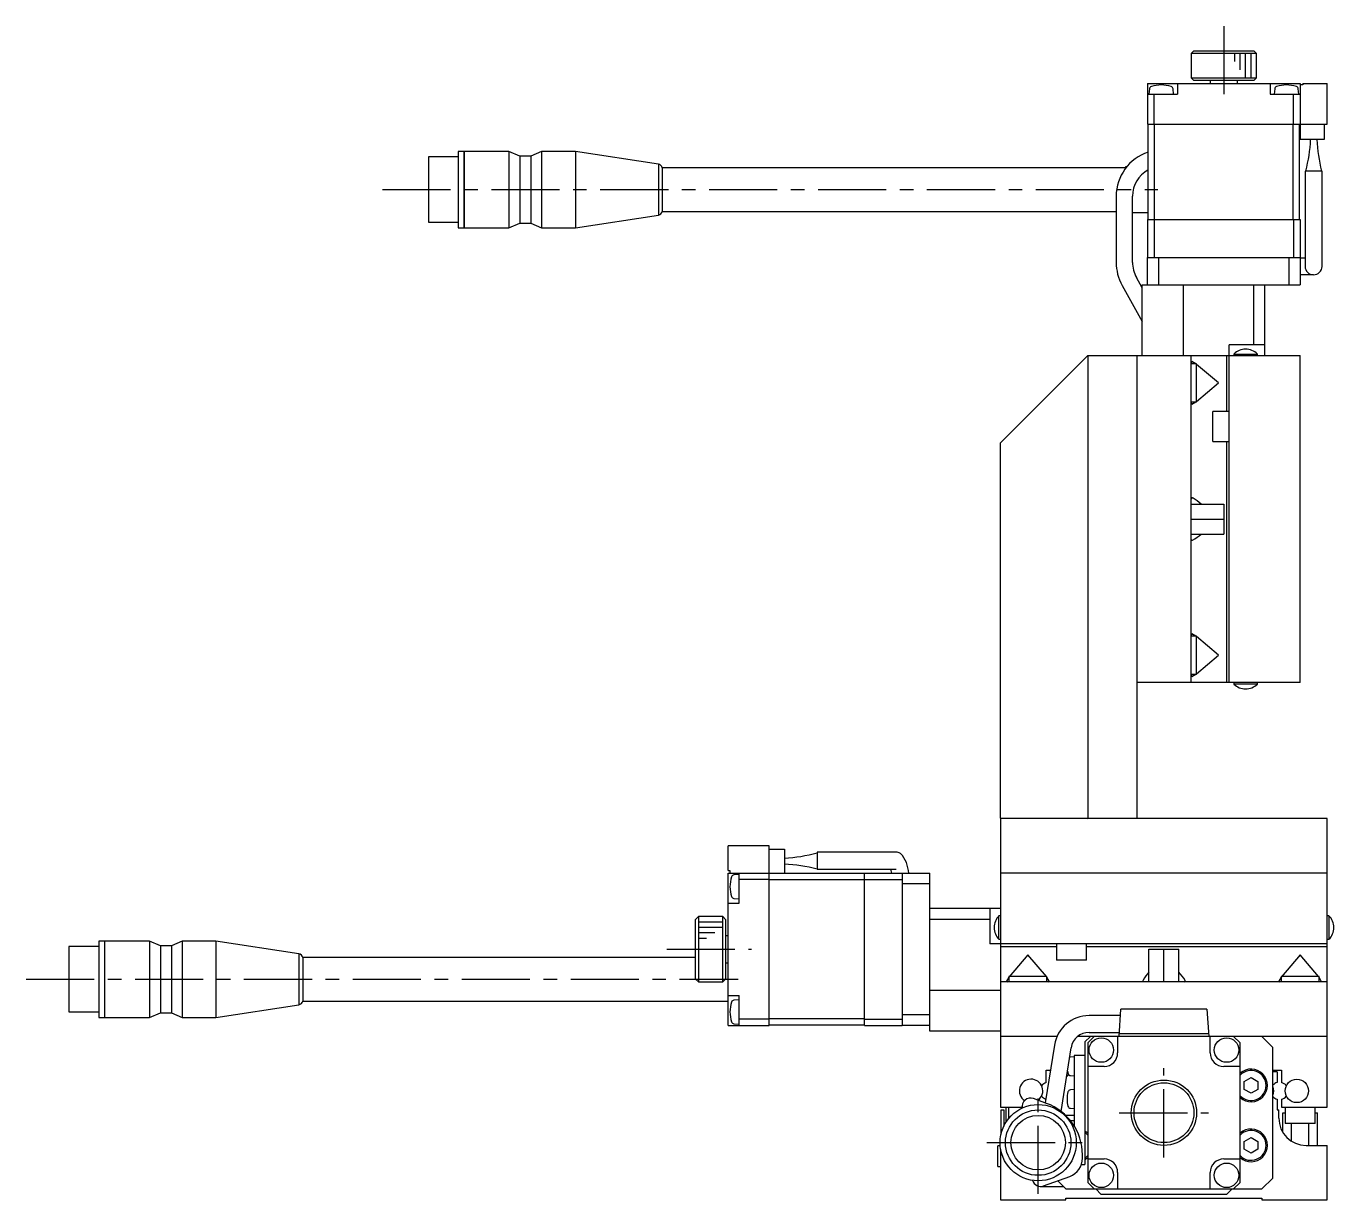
# Model space of a CAD drawing. Extents: x -597 to 414, y 17 to 745.
# Drawn here: x -597.1 to -356.9, y 280.6 to 496.1 of the extents above; entities that cross this region are included whole.
import ezdxf

# ---------------------------------------------------------------- set-up
doc = ezdxf.new("R2010")
doc.units = 0
doc.header["$LTSCALE"] = 10
doc.linetypes.add('CENTER', pattern=[2, 1.25, -0.25, 0.25, -0.25])
doc.layers.add('1', color=7, linetype='CONTINUOUS')

msp = doc.modelspace()

# ---------------------------------------------------------------- linework, layer by layer
at = {"layer": '1', "color": 4, "linetype": 'CENTER'}
for p, q in [((-377.118062, 496.122412), (-377.118062, 481.122412)), ((-531.634355, 466.122412), (-389.257096, 466.122412)), ((-479.419555, 326.622412), (-463.850093, 326.622412)), ((-597.066736, 321.122412), (-466.300521, 321.122412)), ((-388.118062, 288.422412), (-388.118062, 304.822412)), ((-411.218062, 281.722413), (-411.218062, 300.52241)), ((-396.318062, 296.622412), (-379.918062, 296.622412)), ((-420.618061, 291.122412), (-401.818063, 291.122412))]:
    msp.add_line(p, q, dxfattribs=at)
at = {"layer": '1', "color": 7, "linetype": 'CONTINUOUS'}
for p, q in [((-382.618062, 491.622412), (-383.118062, 491.122412)), ((-383.118062, 491.122412), (-383.118062, 486.622412)), ((-371.118062, 491.122412), (-383.118062, 491.122412)), ((-382.618062, 491.622412), (-371.618062, 491.622412)), ((-371.118062, 491.122412), (-371.618062, 491.622412)), ((-371.118062, 486.622412), (-371.118062, 491.122412)), ((-391.118062, 485.622412), (-363.118062, 485.622412)), ((-391.118062, 485.622412), (-391.118062, 478.122412)), ((-385.618062, 485.622412), (-385.618062, 483.622412)), ((-383.118062, 486.622412), (-382.618062, 486.122412)), ((-383.118062, 486.622412), (-371.118062, 486.622412)), ((-371.618062, 486.122412), (-382.618062, 486.122412)), ((-379.618062, 486.122412), (-379.618062, 485.622412)), ((-374.618062, 485.622412), (-374.618062, 486.122412)), ((-371.618062, 486.122412), (-371.118062, 486.622412)), ((-368.618062, 485.622412), (-368.618062, 483.622412)), ((-363.118062, 485.622412), (-363.118062, 475.322412)), ((-362.618062, 485.322412), (-363.118062, 485.322412)), ((-362.618062, 485.622412), (-362.618062, 485.322412)), ((-362.618062, 485.622412), (-358.118062, 485.622412)), ((-358.118062, 478.122412), (-358.118062, 485.622412)), ((-391.118062, 483.622412), (-385.618062, 483.622412)), ((-390.781861, 484.607692), (-390.868062, 483.622412)), ((-389.918062, 478.122412), (-389.918062, 483.622412)), ((-386.368062, 483.622412), (-386.454263, 484.607692)), ((-368.618062, 483.622412), (-363.118062, 483.622412)), ((-367.781861, 484.607692), (-367.868062, 483.622412)), ((-364.318062, 478.122412), (-364.318062, 483.622412)), ((-363.368062, 483.622412), (-363.454263, 484.607692)), ((-391.118062, 478.122412), (-358.118062, 478.122412)), ((-391.018062, 460.622412), (-391.018062, 478.122412)), ((-389.876641, 460.622412), (-389.876641, 478.122412)), ((-364.359483, 460.622412), (-364.359483, 478.122412)), ((-363.218062, 460.622412), (-363.218062, 478.122412)), ((-358.718062, 478.122412), (-358.718062, 475.322412)), ((-517.703849, 473.122411), (-517.703849, 459.122413)), ((-516.703847, 473.122411), (-517.703849, 473.122411)), ((-516.703847, 473.122411), (-516.703847, 459.122413)), ((-516.653847, 473.122411), (-516.703847, 473.072411)), ((-516.653847, 473.122411), (-516.653847, 459.122413)), ((-508.396847, 473.122411), (-516.653847, 473.122411)), ((-508.396847, 473.122411), (-508.396847, 459.122413)), ((-506.396847, 472.272412), (-508.396847, 473.122411)), ((-502.396847, 473.122411), (-504.396847, 472.272412)), ((-502.396847, 473.122411), (-502.396847, 459.122413)), ((-496.203848, 473.122411), (-502.396847, 473.122411)), ((-496.203848, 473.122411), (-496.203848, 459.122413)), ((-480.969866, 470.806738), (-496.203848, 473.122411)), ((-358.718062, 475.322412), (-363.118062, 475.322412)), ((-523.20385, 472.12241), (-523.20385, 460.122414)), ((-517.703849, 472.12241), (-523.20385, 472.12241)), ((-506.396847, 472.272412), (-506.396847, 459.972412)), ((-504.396847, 472.272412), (-506.396847, 472.272412)), ((-504.396847, 472.272412), (-504.396847, 459.972412)), ((-480.969866, 470.806738), (-480.969866, 461.438087)), ((-480.246192, 470.122412), (-480.246192, 462.122412)), ((-395.203848, 470.122412), (-480.246192, 470.122412)), ((-395.203848, 470.322412), (-395.203848, 469.971037)), ((-394.926375, 470.322412), (-395.203848, 470.322412)), ((-362.193062, 469.522412), (-362.193062, 452.022412)), ((-359.093062, 469.522412), (-362.193062, 469.522412)), ((-359.093062, 452.022412), (-359.093062, 469.522412)), ((-396.89658, 464.880742), (-396.89658, 452.756387)), ((-393.89658, 452.756387), (-393.89658, 464.880742)), ((-496.203848, 459.122413), (-480.969866, 461.438087)), ((-480.246192, 462.122412), (-396.89658, 462.122412)), ((-393.89658, 461.922412), (-391.018062, 461.922412)), ((-523.20385, 460.122414), (-517.703849, 460.122414)), ((-517.703849, 459.122413), (-516.703847, 459.122413)), ((-516.703847, 459.172413), (-516.653847, 459.122413)), ((-516.653847, 459.122413), (-508.396847, 459.122413)), ((-508.396847, 459.122413), (-506.396847, 459.972412)), ((-506.396847, 459.972412), (-504.396847, 459.972412)), ((-504.396847, 459.972412), (-502.396847, 459.122413)), ((-502.396847, 459.122413), (-496.203848, 459.122413)), ((-391.118062, 460.622412), (-391.118062, 453.722412)), ((-391.118062, 460.622412), (-363.118062, 460.622412)), ((-389.918062, 460.622412), (-389.918062, 453.622412)), ((-364.318062, 460.622412), (-364.318062, 453.622412)), ((-363.118062, 460.622412), (-363.118062, 453.722412)), ((-391.118062, 453.722412), (-391.018062, 453.622412)), ((-391.118062, 448.622412), (-391.118062, 453.622412)), ((-391.118062, 453.622412), (-363.118062, 453.622412)), ((-389.118062, 453.622412), (-389.118062, 448.622412)), ((-365.118062, 448.622412), (-365.118062, 453.622412)), ((-363.218062, 453.622412), (-363.118062, 453.722412)), ((-363.118062, 453.622412), (-363.118062, 448.622412)), ((-363.118062, 453.572412), (-362.193062, 453.572412)), ((-392.118062, 448.081577), (-393.180659, 449.986975)), ((-360.643062, 450.472412), (-363.118062, 450.472412)), ((-395.800767, 448.525799), (-392.118062, 441.922153)), ((-392.118062, 435.622412), (-392.118062, 448.622412)), ((-392.118062, 448.622412), (-363.118062, 448.622412)), ((-384.618062, 448.622412), (-384.618062, 435.622412)), ((-371.618062, 437.622412), (-371.618062, 448.622412)), ((-369.618062, 435.622412), (-369.618062, 448.622412)), ((-369.618062, 437.622412), (-376.118062, 437.622412)), ((-376.118062, 375.622412), (-376.118062, 437.622412)), ((-418.118062, 419.622412), (-402.118062, 435.622412)), ((-402.118062, 435.622412), (-402.118062, 350.722412)), ((-402.118062, 435.622412), (-363.118062, 435.622412)), ((-393.118062, 435.622412), (-393.118062, 350.622412)), ((-383.118062, 375.622412), (-383.118062, 435.622412)), ((-376.618062, 435.622412), (-376.618062, 425.372412)), ((-375.268062, 435.91466), (-370.968062, 435.91466)), ((-375.268062, 435.91466), (-375.268062, 435.622412)), ((-370.968062, 435.622412), (-370.968062, 435.91466)), ((-363.118062, 375.622412), (-363.118062, 435.622412)), ((-382.995544, 434.522412), (-383.118062, 434.36407)), ((-382.118062, 434.122412), (-383.118062, 434.122412)), ((-382.246884, 434.122604), (-382.995544, 434.522412)), ((-378.118062, 430.622412), (-382.118311, 434.028475)), ((-382.118062, 427.122412), (-382.118062, 434.122412)), ((-382.118281, 427.216372), (-378.118062, 430.622412)), ((-383.118062, 427.122412), (-382.118062, 427.122412)), ((-383.118062, 426.880755), (-382.995544, 426.722412)), ((-382.995544, 426.722412), (-382.246858, 427.12224)), ((-379.118062, 419.872412), (-379.118062, 425.372412)), ((-376.118062, 425.372412), (-379.118062, 425.372412)), ((-418.118062, 350.722412), (-418.118062, 419.622412)), ((-379.118062, 419.872412), (-376.118062, 419.872412)), ((-376.618062, 419.872412), (-376.618062, 375.622412)), ((-382.995544, 409.522412), (-383.118062, 409.36407)), ((-383.118062, 408.372412), (-377.118062, 408.372412)), ((-382.899926, 409.505691), (-382.995544, 409.522412)), ((-382.766921, 409.451432), (-382.899926, 409.505691)), ((-377.118062, 408.372412), (-377.118062, 402.872412)), ((-383.118062, 405.622412), (-377.118062, 405.622412)), ((-383.118062, 402.872412), (-377.118062, 402.872412)), ((-383.118062, 401.880755), (-382.995544, 401.722412)), ((-382.995544, 401.722412), (-382.860876, 401.75243)), ((-382.995558, 384.522412), (-383.118062, 384.36407)), ((-382.247161, 384.122803), (-382.995558, 384.522412)), ((-382.118062, 384.122412), (-383.118062, 384.122412)), ((-378.118062, 380.622412), (-382.118248, 384.028428)), ((-382.118062, 377.122412), (-382.118062, 384.122412)), ((-382.118312, 377.216349), (-378.118062, 380.622412)), ((-383.118062, 377.122412), (-382.118062, 377.122412)), ((-382.995554, 376.722412), (-382.24669, 377.122361)), ((-363.118062, 375.622412), (-393.118062, 375.622412)), ((-383.118062, 376.880755), (-382.995554, 376.722412)), ((-375.268062, 375.622412), (-375.268062, 375.330165)), ((-370.968062, 375.330165), (-375.268062, 375.330165)), ((-370.968062, 375.330165), (-370.968062, 375.622412)), ((-418.118062, 350.722412), (-418.018062, 350.622412)), ((-418.118062, 350.622412), (-418.118062, 297.622412)), ((-358.118062, 350.622412), (-418.118062, 350.622412)), ((-402.218062, 350.622412), (-402.118062, 350.722412)), ((-402.118062, 350.722412), (-393.118062, 350.722412)), ((-358.118062, 297.622411), (-358.118062, 350.622412)), ((-460.618062, 345.622412), (-468.118062, 345.622412)), ((-468.118062, 341.122412), (-468.118062, 345.622412)), ((-460.618062, 312.622412), (-460.618062, 345.622412)), ((-460.618062, 345.022412), (-457.818062, 345.022412)), ((-457.818062, 345.022412), (-457.818062, 340.622412)), ((-437.316825, 344.447412), (-451.818062, 344.447412)), ((-451.818062, 344.447412), (-451.818062, 341.322412)), ((-437.213762, 344.444066), (-437.316825, 344.447412)), ((-437.081029, 344.429827), (-437.213762, 344.444066)), ((-436.915942, 344.396074), (-437.081029, 344.429827)), ((-436.755607, 344.345238), (-436.915942, 344.396074)), ((-436.603605, 344.27899), (-436.755607, 344.345238)), ((-436.470643, 344.20474), (-436.603605, 344.27899)), ((-468.118062, 341.122412), (-467.818062, 341.122412)), ((-467.818062, 341.122412), (-467.818062, 340.622412)), ((-451.818062, 341.347412), (-437.316825, 341.347412)), ((-438.34696, 341.348227), (-438.167034, 340.623194)), ((-468.118062, 340.622412), (-457.818062, 340.622412)), ((-468.118062, 312.622412), (-468.118062, 340.622412)), ((-466.118062, 340.372412), (-467.103342, 340.286211)), ((-466.118062, 335.122412), (-466.118062, 340.622412)), ((-460.618062, 339.422412), (-466.118062, 339.422412)), ((-443.118062, 340.522412), (-460.618062, 340.522412)), ((-443.118062, 339.380991), (-460.618062, 339.380991)), ((-443.118062, 340.622412), (-436.218062, 340.622412)), ((-443.118062, 312.622412), (-443.118062, 340.622412)), ((-443.118062, 339.422412), (-436.118062, 339.422412)), ((-436.118062, 340.522412), (-436.218062, 340.622412)), ((-436.118062, 340.622412), (-431.118062, 340.622412)), ((-436.118062, 312.622412), (-436.118062, 340.622412)), ((-431.118062, 338.622412), (-436.118062, 338.622412)), ((-431.118062, 311.622412), (-431.118062, 340.622412)), ((-358.118062, 340.622412), (-418.118062, 340.622412)), ((-468.118062, 335.122412), (-466.118062, 335.122412)), ((-467.103342, 335.958613), (-466.118062, 335.872412)), ((-418.118062, 334.122412), (-431.118062, 334.122412)), ((-420.118062, 334.122412), (-420.118062, 327.622412)), ((-473.618062, 332.622412), (-474.118062, 332.122412)), ((-474.118062, 321.122412), (-474.118062, 332.122412)), ((-469.118062, 332.622412), (-473.618062, 332.622412)), ((-473.618062, 332.622412), (-473.618062, 320.622412)), ((-468.618062, 332.122412), (-469.118062, 332.622412)), ((-469.118062, 320.622412), (-469.118062, 332.622412)), ((-468.618062, 332.122412), (-468.618062, 321.122412)), ((-420.118062, 332.122412), (-431.118062, 332.122412)), ((-418.41031, 328.472412), (-418.41031, 332.772412)), ((-418.118062, 332.772412), (-418.41031, 332.772412)), ((-357.825814, 332.772412), (-358.118062, 332.772412)), ((-357.825814, 332.772412), (-357.825814, 328.472412)), ((-468.118062, 329.122412), (-468.618062, 329.122412)), ((-589.20385, 327.12241), (-589.20385, 315.122414)), ((-583.703849, 327.12241), (-589.20385, 327.12241)), ((-583.703849, 328.122411), (-583.703849, 314.122413)), ((-582.703847, 328.122411), (-583.703849, 328.122411)), ((-582.703847, 328.122411), (-582.703847, 314.122413)), ((-582.653847, 328.122411), (-582.703847, 328.072411)), ((-582.653847, 328.122411), (-582.653847, 314.122413)), ((-574.396847, 328.122411), (-582.653847, 328.122411)), ((-574.396847, 328.122411), (-574.396847, 314.122413)), ((-572.396847, 327.272412), (-574.396847, 328.122411)), ((-572.396847, 327.272412), (-572.396847, 314.972412)), ((-570.396847, 327.272412), (-572.396847, 327.272412)), ((-568.396847, 328.122411), (-570.396847, 327.272412)), ((-570.396847, 327.272412), (-570.396847, 314.972412)), ((-568.396847, 328.122411), (-568.396847, 314.122413)), ((-562.203848, 328.122411), (-568.396847, 328.122411)), ((-562.203848, 328.122411), (-562.203848, 314.122413)), ((-546.969866, 325.806737), (-562.203848, 328.122411)), ((-358.118062, 327.622412), (-420.118062, 327.622412)), ((-418.41031, 328.472412), (-418.118062, 328.472412)), ((-418.118062, 327.122412), (-407.868062, 327.122412)), ((-407.868062, 327.622412), (-407.868062, 324.622412)), ((-402.368062, 324.622412), (-402.368062, 327.622412)), ((-402.368062, 327.122412), (-358.118062, 327.122412)), ((-390.868062, 320.622412), (-390.868062, 326.622412)), ((-390.868062, 326.622412), (-385.368062, 326.622412)), ((-388.118062, 320.622412), (-388.118062, 326.622412)), ((-385.368062, 320.622412), (-385.368062, 326.622412)), ((-358.118062, 328.472412), (-357.825814, 328.472412)), ((-546.969866, 325.806737), (-546.969866, 316.438086)), ((-546.246192, 325.122412), (-546.246192, 317.122412)), ((-474.118062, 325.122412), (-546.246192, 325.122412)), ((-413.118062, 325.622412), (-416.556877, 321.577901)), ((-409.712021, 321.622192), (-413.118062, 325.622412)), ((-402.368062, 324.622412), (-407.868062, 324.622412)), ((-363.118062, 325.622412), (-366.556484, 321.578433)), ((-359.711999, 321.622162), (-363.118062, 325.622412)), ((-468.618062, 324.122412), (-468.118062, 324.122412)), ((-474.118062, 321.122412), (-473.618062, 320.622412)), ((-473.618062, 320.622412), (-469.118062, 320.622412)), ((-469.118062, 320.622412), (-468.618062, 321.122412)), ((-358.118062, 320.622412), (-418.118062, 320.622412)), ((-416.618253, 321.493589), (-417.018062, 320.74493)), ((-417.018062, 320.74493), (-416.859719, 320.622412)), ((-416.618062, 321.622412), (-416.618062, 320.622412)), ((-409.618062, 321.622412), (-416.618062, 321.622412)), ((-409.618062, 320.622412), (-409.618062, 321.622412)), ((-409.218062, 320.74493), (-409.61789, 321.493616)), ((-409.376405, 320.622412), (-409.218062, 320.74493)), ((-392.001341, 320.840548), (-392.018062, 320.74493)), ((-392.018062, 320.74493), (-391.859719, 320.622412)), ((-391.947082, 320.973553), (-392.001341, 320.840548)), ((-384.376405, 320.622412), (-384.218062, 320.74493)), ((-384.218062, 320.74493), (-384.248079, 320.879597)), ((-366.618452, 321.493313), (-367.018062, 320.744916)), ((-367.018062, 320.744916), (-366.859719, 320.622412)), ((-366.618062, 321.622412), (-366.618062, 320.622412)), ((-359.618062, 321.622412), (-366.618062, 321.622412)), ((-359.618062, 320.622412), (-359.618062, 321.622412)), ((-359.218062, 320.74492), (-359.61801, 321.493784)), ((-359.376405, 320.622412), (-359.218062, 320.74492)), ((-546.246192, 317.122412), (-468.118062, 317.122412)), ((-468.118062, 318.122412), (-466.118062, 318.122412)), ((-466.118062, 317.372412), (-467.103342, 317.286211)), ((-466.118062, 312.622412), (-466.118062, 318.122412)), ((-431.118062, 319.122412), (-418.118062, 319.122412)), ((-589.20385, 315.122414), (-583.703849, 315.122414)), ((-574.396847, 314.122413), (-572.396847, 314.972412)), ((-572.396847, 314.972412), (-570.396847, 314.972412)), ((-570.396847, 314.972412), (-568.396847, 314.122413)), ((-562.203848, 314.122413), (-546.969866, 316.438086)), ((-436.118062, 314.622412), (-431.118062, 314.622412)), ((-396.368062, 310.622412), (-396.018432, 315.622412)), ((-380.217696, 315.622412), (-396.018428, 315.622412)), ((-380.217692, 315.622412), (-379.868062, 310.622412)), ((-583.703849, 314.122413), (-582.703847, 314.122413)), ((-582.703847, 314.172413), (-582.653847, 314.122413)), ((-582.653847, 314.122413), (-574.396847, 314.122413)), ((-568.396847, 314.122413), (-562.203848, 314.122413)), ((-468.118062, 312.622412), (-460.618062, 312.622412)), ((-467.103342, 312.958613), (-466.118062, 312.872412)), ((-460.618062, 313.822412), (-466.118062, 313.822412)), ((-443.118062, 313.863833), (-460.618062, 313.863833)), ((-443.118062, 312.722412), (-460.618062, 312.722412)), ((-443.118062, 313.822412), (-436.118062, 313.822412)), ((-443.118062, 312.622412), (-436.218062, 312.622412)), ((-436.218062, 312.622412), (-436.118062, 312.722412)), ((-431.118062, 312.622412), (-436.118062, 312.622412)), ((-396.100592, 314.447412), (-401.848268, 314.447412)), ((-418.118062, 311.622412), (-431.118062, 311.622412)), ((-407.762784, 310.622412), (-418.118062, 310.622412)), ((-358.118062, 310.622411), (-403.953577, 310.622411)), ((-401.618062, 310.622412), (-402.618062, 309.622412)), ((-400.918062, 310.622412), (-402.118062, 309.422412)), ((-401.848268, 311.347412), (-396.317365, 311.347412)), ((-396.618062, 310.622412), (-396.618062, 307.622412)), ((-379.903025, 311.122412), (-396.333099, 311.122412)), ((-379.618062, 307.622412), (-379.618062, 310.622412)), ((-374.118062, 309.422412), (-375.318062, 310.622412)), ((-368.118062, 308.622412), (-370.118062, 310.622412)), ((-408.230199, 309.037743), (-409.912604, 298.415457)), ((-407.019105, 296.867682), (-405.168365, 308.552796)), ((-402.618062, 309.622412), (-402.618062, 287.122412)), ((-402.118062, 309.422412), (-402.118062, 283.822412)), ((-374.118062, 283.822412), (-374.118062, 309.422412)), ((-368.118062, 284.622412), (-368.118062, 308.622412)), ((-404.618062, 306.872412), (-405.300849, 306.812676)), ((-402.618062, 307.122412), (-404.618062, 307.122412)), ((-404.618062, 307.122412), (-404.618062, 294.226986)), ((-399.118062, 305.122412), (-402.118062, 305.122412)), ((-374.118062, 305.122412), (-377.118062, 305.122412)), ((-409.718062, 304.422412), (-408.961196, 304.422412)), ((-409.718062, 302.158692), (-409.718062, 304.422412)), ((-405.636311, 303.604163), (-406.01159, 303.228884)), ((-405.817042, 304.122412), (-405.870069, 304.122412)), ((-405.300849, 303.432148), (-404.618062, 303.372412)), ((-373.368062, 302.3441), (-372.118062, 303.065787)), ((-372.118062, 303.065787), (-370.868062, 302.3441)), ((-368.118062, 304.422411), (-366.518062, 304.422411)), ((-367.318062, 304.122412), (-368.118062, 304.122412)), ((-367.318062, 304.122412), (-367.318062, 302.158692)), ((-366.518062, 304.422411), (-366.518062, 302.158691)), ((-404.618062, 300.872412), (-405.300849, 300.812676)), ((-373.368062, 300.900724), (-373.368062, 302.3441)), ((-372.118062, 300.179036), (-373.368062, 300.900724)), ((-370.868062, 300.900724), (-372.118062, 300.179036)), ((-370.868062, 302.3441), (-370.868062, 300.900724)), ((-409.69894, 298.337689), (-412.093499, 299.209237)), ((-367.318062, 299.086132), (-367.318062, 297.122412)), ((-366.518062, 299.086131), (-366.518062, 297.622411)), ((-418.118062, 297.622412), (-414.17363, 297.622412)), ((-418.018062, 297.122412), (-417.518062, 297.122412)), ((-418.018062, 292.783732), (-418.018062, 297.122412)), ((-417.518062, 297.122412), (-417.518062, 294.173638)), ((-417.118062, 294.889371), (-417.118062, 297.622412)), ((-416.618062, 295.576621), (-416.618062, 297.622412)), ((-414.17363, 297.467851), (-414.17363, 297.752714)), ((-406.118062, 296.122412), (-406.135825, 296.104649)), ((-404.618062, 296.122412), (-406.118062, 296.122412)), ((-405.300849, 297.432148), (-404.618062, 297.372412)), ((-367.318062, 297.122412), (-367.018062, 297.122412)), ((-367.018062, 295.622412), (-367.018062, 297.122412)), ((-366.518062, 297.622411), (-358.118062, 297.622411)), ((-366.293489, 293.032644), (-366.293489, 296.622412)), ((-366.293489, 296.622412), (-365.868062, 296.622412)), ((-365.868062, 297.622411), (-365.868062, 294.622411)), ((-360.368062, 294.622411), (-360.368062, 297.622411)), ((-360.368062, 296.622412), (-359.942636, 296.622412)), ((-359.942636, 290.622412), (-359.942636, 296.622412)), ((-405.288869, 295.172412), (-404.618062, 295.172412)), ((-360.368062, 294.622411), (-365.868062, 294.622411)), ((-364.705775, 291.40651), (-364.705775, 294.622411)), ((-361.530349, 290.622412), (-361.530349, 294.622411)), ((-373.368062, 291.3441), (-372.118062, 292.065787)), ((-373.368062, 289.900724), (-373.368062, 291.3441)), ((-372.118062, 292.065787), (-370.868062, 291.3441)), ((-370.868062, 291.3441), (-370.868062, 289.900724)), ((-362.018062, 290.622412), (-358.118062, 290.622412)), ((-358.118062, 280.622412), (-358.118062, 290.622412)), ((-418.192299, 290.522412), (-418.618062, 290.522412)), ((-418.618062, 286.722412), (-418.618062, 290.522412)), ((-418.118062, 289.943435), (-418.118062, 280.622412)), ((-403.086243, 288.245958), (-403.086243, 288.893778)), ((-372.118062, 289.179036), (-373.368062, 289.900724)), ((-370.868062, 289.900724), (-372.118062, 289.179036)), ((-418.618062, 286.722412), (-418.118062, 286.722412)), ((-403.268729, 287.122412), (-402.618062, 287.122412)), ((-402.118062, 288.122412), (-399.118062, 288.122412)), ((-377.118062, 288.122412), (-374.118062, 288.122412)), ((-410.214113, 283.165888), (-405.422071, 284.910048)), ((-407.609529, 284.113879), (-406.118062, 282.622412)), ((-402.118062, 283.822412), (-400.918062, 282.622412)), ((-396.618062, 285.622412), (-396.618062, 282.622412)), ((-379.618062, 282.622412), (-379.618062, 285.622412)), ((-375.318062, 282.622412), (-374.118062, 283.822412)), ((-370.118062, 282.622412), (-368.118062, 284.622412)), ((-410.744245, 283.072412), (-406.568062, 283.072412)), ((-406.118062, 282.622412), (-370.118062, 282.622412)), ((-400.618062, 282.622412), (-399.618062, 281.622412)), ((-376.618062, 281.622412), (-399.618062, 281.622412)), ((-376.618062, 281.622412), (-375.618062, 282.622412)), ((-418.118062, 280.622412), (-406.118062, 280.622412)), ((-406.118062, 280.922412), (-370.118062, 280.922412)), ((-406.118062, 280.622412), (-406.118062, 280.922412)), ((-370.118062, 280.922412), (-370.118062, 280.622412)), ((-370.118062, 280.622412), (-358.118062, 280.622412))]:
    msp.add_line(p, q, dxfattribs=at)
at = {"layer": '1', "color": 9, "linetype": 'CONTINUOUS'}
for p, q in [((-375.118062, 489.622412), (-375.118062, 491.122412)), ((-374.118062, 488.122412), (-374.118062, 491.122412)), ((-373.118062, 486.622412), (-373.118062, 491.122412)), ((-372.118062, 486.622412), (-372.118062, 491.122412)), ((-469.118062, 331.622412), (-473.618062, 331.622412)), ((-469.118062, 330.622412), (-473.618062, 330.622412)), ((-470.618062, 329.622412), (-473.618062, 329.622412)), ((-472.118062, 328.622412), (-473.618062, 328.622412))]:
    msp.add_line(p, q, dxfattribs=at)
at = {"layer": '1', "color": 7, "linetype": 'CONTINUOUS'}
for centre, radius in [((-399.618062, 308.122412), 2.25), ((-376.618062, 308.122412), 2.25), ((-388.118062, 296.622412), 6), ((-363.718062, 300.622411), 2.15), ((-388.118062, 296.622412), 5.5), ((-411.218062, 291.122412), 6.999999), ((-411.218062, 291.122412), 5.999998), ((-411.218062, 291.122412), 5), ((-399.618062, 285.122412), 2.25), ((-376.618062, 285.122412), 2.25)]:
    msp.add_circle(centre, radius, dxfattribs=at)
for centre, radius, start, end in [((-388.618062, 479.322412), 6, 72.370845, 107.629155), ((-365.618062, 479.322412), 6, 72.370845, 107.629155), ((-390.283764, 484.564114), 0.5, 107.629155, 175), ((-386.95236, 484.564114), 0.5, 5, 72.370845), ((-367.283764, 484.564114), 0.5, 107.629155, 175), ((-363.95236, 484.564114), 0.5, 5, 72.370845), ((-393.000884, 477.161033), 31.878043, 346.135879, 356.693532), ((-328.439952, 477.130127), 31.671896, 183.27201, 193.898579), ((-481.203849, 469.834495), 1.000002, 16.733256, 76.468302), ((-388.39658, 464.880742), 8.5, 107.963415, 180), ((-388.39658, 464.880742), 5.5, 118.465735, 180), ((-481.203849, 462.410329), 1.000002, 283.531698, 343.266744), ((-388.204625, 452.750575), 8.691956, 179.961693, 209.081673), ((-388.20782, 452.749746), 5.688764, 179.933111, 209.055331), ((-360.643062, 452.022412), 1.55, 180, 0), ((-373.118062, 433.822412), 3, 44.220044, 135.779956), ((-387.942316, 400.81493), 10.06846, 48.64665912, 59.06798997), ((-387.129949, 409.403783), 8.761745, 299.15933525, 311.79924543), ((-373.118062, 377.422412), 3, 224.220044, 315.779956), ((-459.231965, 371.960749), 28.615444, 272.832165, 285.015922), ((-440.82584, 340.311652), 5.841564, 3.05552734, 41.79336857), ((-458.965135, 315.383349), 26.90568, 74.595351, 87.556562), ((-461.818062, 338.122412), 6, 162.370845, 197.629155), ((-467.059764, 339.788114), 0.5, 95, 162.370845), ((-467.059764, 336.45671), 0.5, 197.629155, 265), ((-416.318062, 330.622412), 3, 134.220044, 225.779956), ((-359.918062, 330.622412), 3, 314.220044, 45.779956), ((-547.203849, 324.834495), 1.000002, 16.733256, 76.468302), ((-383.31058, 315.798158), 10.06846, 138.64665912, 149.06798997), ((-391.899437, 316.61052), 8.761752, 29.1593422, 41.79925238), ((-547.203849, 317.410329), 1.000002, 283.531698, 343.266744), ((-467.059764, 316.788114), 0.5, 95, 162.370845), ((-461.818062, 315.122412), 6, 162.370845, 197.629155), ((-467.059764, 313.45671), 0.5, 197.629155, 265), ((-401.881492, 308.017305), 6.430193, 89.703957, 170.868859), ((-401.881072, 308.016882), 3.330691, 89.435683, 170.74077), ((-399.118062, 307.622412), 2.5, 270, 0), ((-377.118062, 307.622412), 2.5, 180, 270), ((-405.257272, 306.314578), 0.5, 95, 112.644354), ((-412.518062, 300.622412), 2.15, 306.625311, 235.845716), ((-400.918062, 305.122412), 5, 189.751624, 195.362549), ((-405.257272, 303.930245), 0.5, 195.362549, 265), ((-372.118062, 301.622412), 3, 228.189685, 131.810315), ((-372.118062, 301.622412), 2.75, 223.341758, 136.658242), ((-409.318062, 300.622412), 1.5875, 104.594028, 143.220956), ((-400.918062, 299.122412), 5, 164.637451, 195.362549), ((-405.257272, 300.314578), 0.5, 95, 164.637451), ((-366.918062, 300.622412), 1.5875, 104.594029, 139.104554), ((-370.118062, 300.622412), 2.15, 338.471096, 21.528904), ((-366.918062, 300.622411), 1.5875, 36.779043, 75.405971), ((-412.62363, 297.752714), 1.55, 70, 190.166304), ((-409.318062, 300.622412), 1.5875, 216.779043, 252.232389), ((-413.136243, 288.893778), 10.05, 0, 70), ((-405.257272, 297.930245), 0.5, 195.362549, 265), ((-366.918062, 300.622412), 1.5875, 220.895446, 255.405971), ((-366.918062, 300.622411), 1.5875, 284.594028, 323.220956), ((-362.018062, 295.622412), 5, 180, 270), ((-404.118062, 290.622412), 3, 48.189685, 60), ((-372.118062, 290.622412), 3, 228.189685, 131.810315), ((-372.118062, 290.622412), 2.75, 223.341758, 136.658242), ((-404.118062, 290.622412), 2.75, 43.341758, 56.944269), ((-406.636243, 288.245958), 3.55, 290, 0), ((-404.118062, 290.622412), 2.75, 303.055731, 316.658242), ((-404.118062, 290.622412), 3, 300, 311.810315), ((-399.118062, 285.622412), 2.5, 0, 90), ((-377.118062, 285.622412), 2.5, 90, 180), ((-410.744245, 284.622412), 1.55, 195.944444, 290)]:
    msp.add_arc(centre, radius, start, end, dxfattribs=at)

doc.saveas('drawing.dxf')
